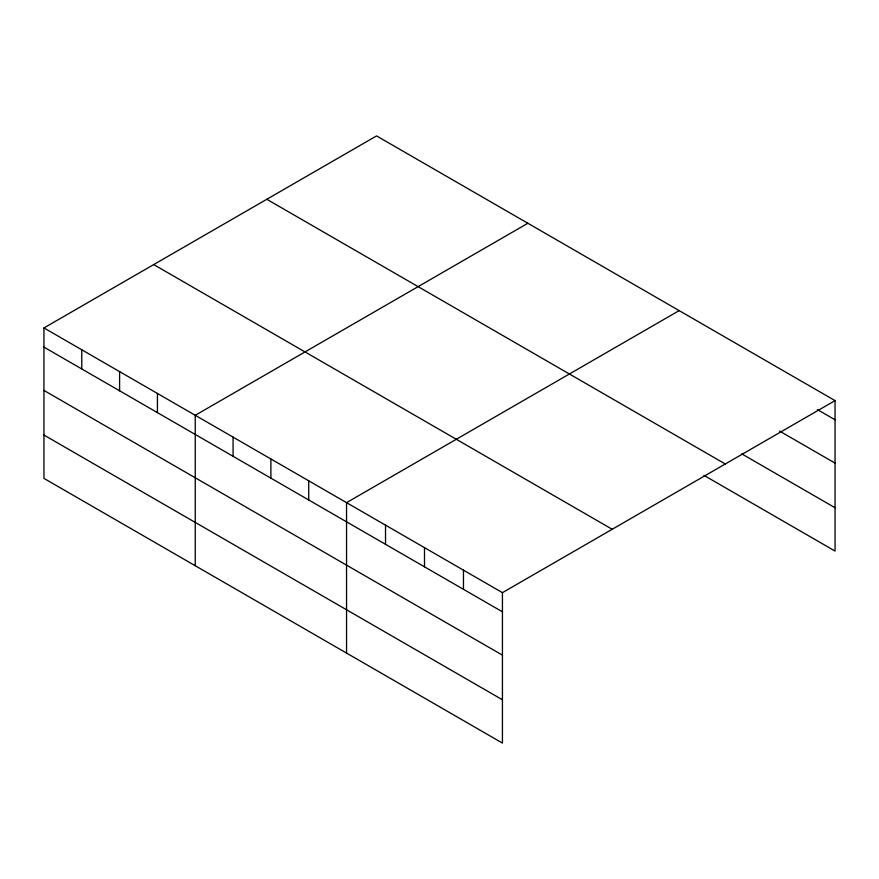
<?xml version="1.0" encoding="UTF-8"?>
<svg xmlns="http://www.w3.org/2000/svg" width="879" height="879" viewBox="0 0 879 879"><rect width="100%" height="100%" fill="white"/><g stroke="black" fill="none" stroke-linecap="round" stroke-linejoin="round"><path stroke-width="1.32" d="M502.436 655.141L502.436 592.655L43.95 327.944L43.95 478.385L502.436 743.085L502.436 655.141L43.95 390.43M703.969 475.374L835.05 551.056L835.05 400.615L376.564 135.915L43.95 327.944M527.861 223.266L195.248 415.306L195.248 565.735M679.17 310.617L346.546 502.656L346.546 653.086M502.436 592.655L835.05 400.615M817.338 409.559L835.05 419.788M779.541 431.062L835.05 463.101M741.755 453.872L835.05 507.732M266.798 199.28L725.285 463.991M153.715 264.579L612.202 529.279M43.95 347.117L502.436 611.817M43.95 435.061L502.436 699.772M463.464 570.152L463.464 589.315M424.491 547.65L424.491 566.823M385.518 525.148L385.518 544.321M308.727 480.813L308.727 499.986M270.897 458.981L270.897 478.143M233.078 437.138L233.078 456.311M157.429 393.462L157.429 412.625M119.599 371.619L119.599 390.792M81.78 349.787L81.78 368.949"/></g></svg>
